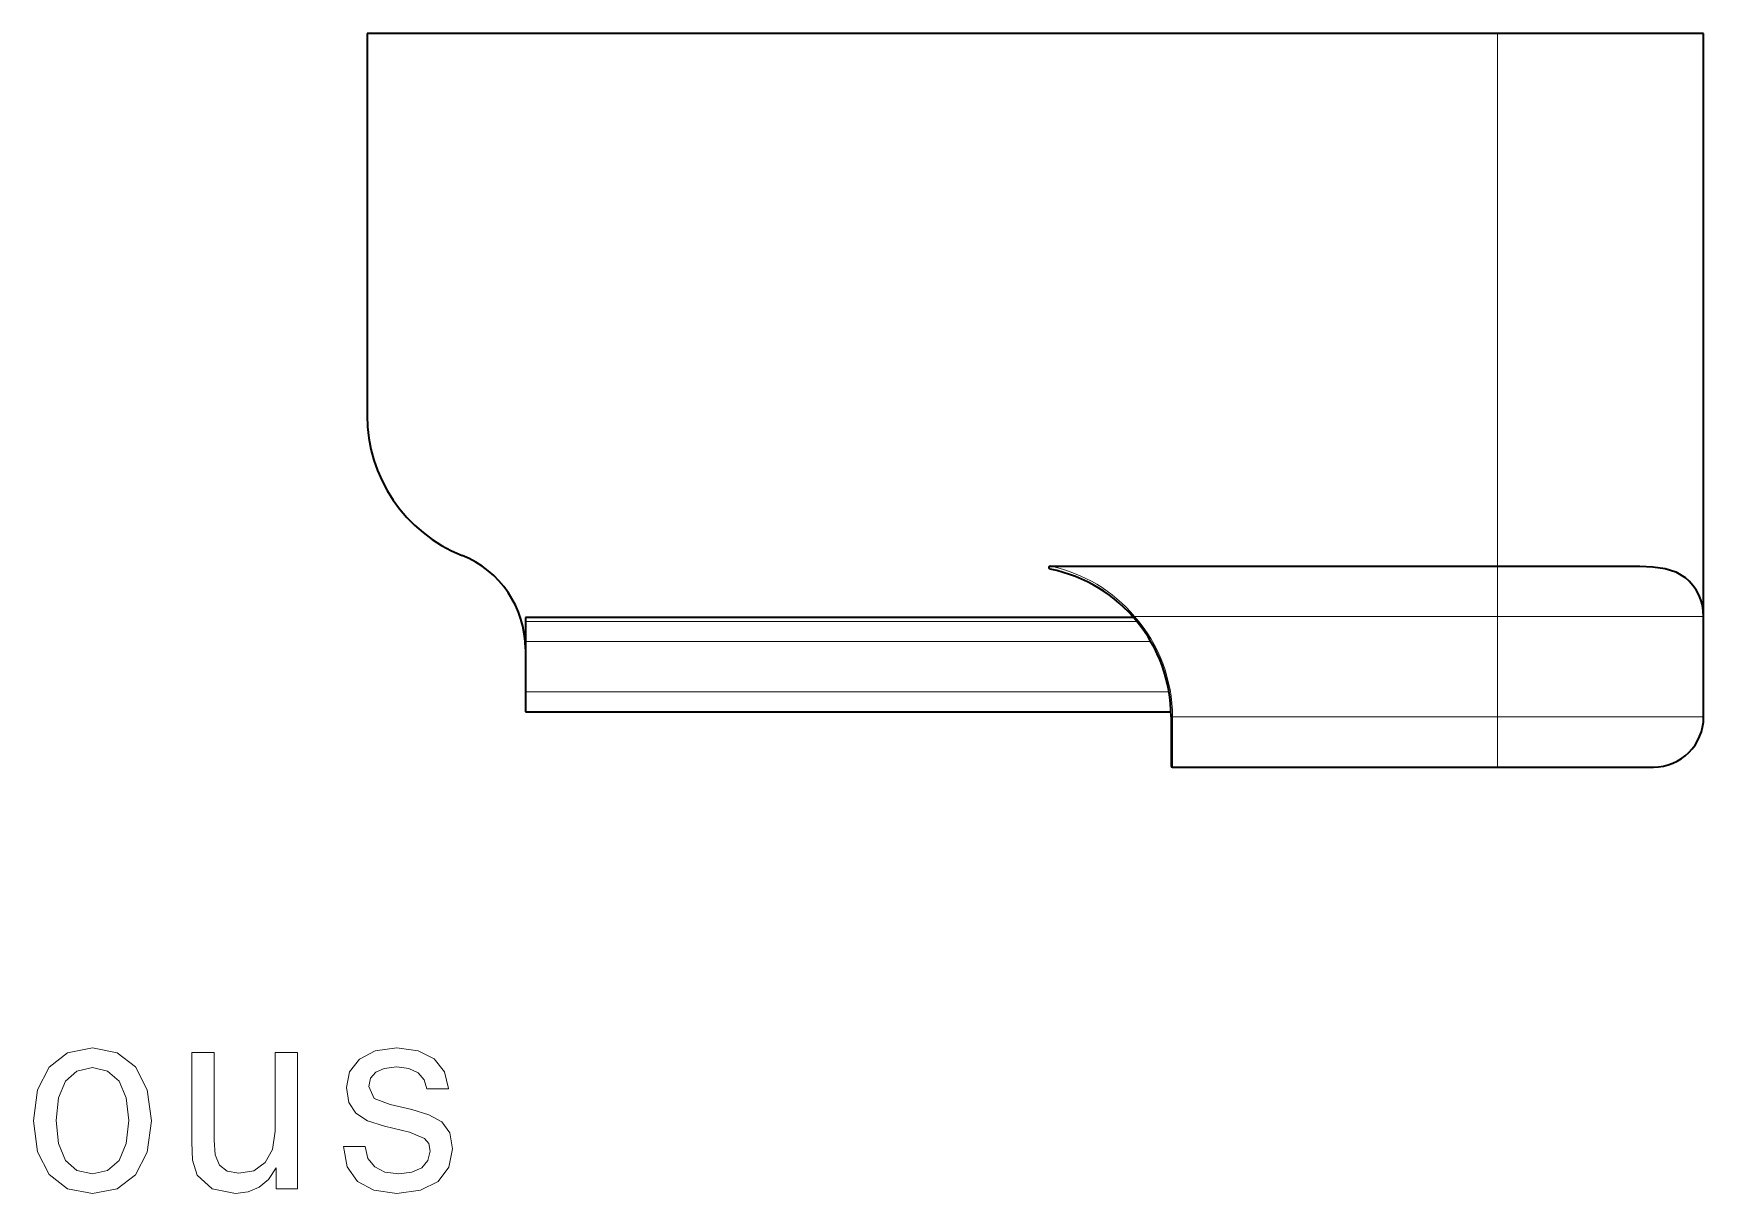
# Model space of a CAD drawing. Extents: x 487 to 800, y 314 to 605.
# Drawn here: x 614.23 to 647.48, y 449.32 to 472.41 of the extents above; entities that cross this region are included whole.
import ezdxf

# ---------------------------------------------------------------- set-up
doc = ezdxf.new("R2010")
doc.units = 0

msp = doc.modelspace()

# ---------------------------------------------------------------- linework, layer by layer
at = {"color": 7, "lineweight": 35}
msp.add_line((643.377, 472.408), (620.877, 472.408), dxfattribs=at)
at = {"color": 7, "lineweight": 35, "ltscale": 0.19}
msp.add_line((620.877, 472.408), (620.877, 464.808), dxfattribs=at)
at = {"color": 7, "lineweight": 35, "ltscale": 0.102499}
msp.add_line((647.477, 472.408), (643.377, 472.408), dxfattribs=at)
at = {"color": 7, "lineweight": 13, "ltscale": 0.265}
msp.add_line((643.377, 461.808), (643.377, 472.408), dxfattribs=at)
at = {"color": 7, "lineweight": 35, "ltscale": 0.29}
msp.add_line((647.477, 460.808), (647.477, 472.408), dxfattribs=at)
at = {"color": 7, "lineweight": 35, "ltscale": 0.222501}
msp.add_line((634.477, 461.808), (643.377, 461.808), dxfattribs=at)
at = {"color": 7, "lineweight": 35, "ltscale": 0.070724}
msp.add_line((643.377, 461.808), (646.206, 461.808), dxfattribs=at)
at = {"color": 7, "lineweight": 13, "ltscale": 0.025}
for p, q in [((643.377, 461.808), (643.377, 460.808)), ((636.907, 458.808), (636.907, 457.808)), ((643.377, 457.808), (643.377, 458.808))]:
    msp.add_line(p, q, dxfattribs=at)
at = {"color": 7, "lineweight": 35, "ltscale": 0.302675}
msp.add_line((636.134, 460.784), (624.027, 460.784), dxfattribs=at)
at = {"color": 7, "lineweight": 35, "ltscale": 0.00191}
msp.add_line((624.027, 460.784), (624.027, 460.708), dxfattribs=at)
at = {"color": 7, "lineweight": 13, "ltscale": 0.000749294}
msp.add_line((636.131, 460.788), (636.153, 460.808), dxfattribs=at)
at = {"color": 7, "lineweight": 13, "ltscale": 0.180597}
msp.add_line((636.153, 460.808), (643.377, 460.808), dxfattribs=at)
at = {"color": 7, "lineweight": 13, "ltscale": 0.102499}
for p, q in [((643.377, 460.808), (647.477, 460.808)), ((643.377, 458.808), (647.477, 458.808))]:
    msp.add_line(p, q, dxfattribs=at)
at = {"color": 7, "lineweight": 13, "ltscale": 0.05}
msp.add_line((643.377, 458.808), (643.377, 460.808), dxfattribs=at)
at = {"color": 7, "lineweight": 35, "ltscale": 0.05}
msp.add_line((647.477, 458.808), (647.477, 460.808), dxfattribs=at)
at = {"color": 7, "lineweight": 13, "ltscale": 0.304292}
msp.add_line((624.027, 460.708), (636.199, 460.708), dxfattribs=at)
at = {"color": 7, "lineweight": 35, "ltscale": 0.010001}
msp.add_line((624.027, 460.708), (624.027, 460.308), dxfattribs=at)
at = {"color": 7, "lineweight": 13, "ltscale": 0.311203}
msp.add_line((624.027, 460.308), (636.475, 460.308), dxfattribs=at)
at = {"color": 7, "lineweight": 35, "ltscale": 0.025}
msp.add_line((624.027, 460.308), (624.027, 459.308), dxfattribs=at)
at = {"color": 7, "lineweight": 13, "ltscale": 0.320201}
msp.add_line((624.027, 459.308), (636.835, 459.308), dxfattribs=at)
at = {"color": 7, "lineweight": 35, "ltscale": 0.01}
msp.add_line((624.027, 459.308), (624.027, 458.908), dxfattribs=at)
at = {"color": 7, "lineweight": 35, "ltscale": 0.321208}
msp.add_line((624.027, 458.908), (636.875, 458.908), dxfattribs=at)
at = {"color": 7, "lineweight": 35, "ltscale": 0.02425}
msp.add_line((636.877, 458.808), (636.877, 457.838), dxfattribs=at)
at = {"color": 7, "lineweight": 13, "ltscale": 0.000749207}
msp.add_line((636.907, 458.808), (636.877, 458.808), dxfattribs=at)
at = {"color": 7, "lineweight": 13, "ltscale": 0.161751}
msp.add_line((636.907, 458.808), (643.377, 458.808), dxfattribs=at)
at = {"color": 7, "lineweight": 35, "ltscale": 0.161751}
msp.add_line((636.907, 457.808), (643.377, 457.808), dxfattribs=at)
at = {"color": 7, "lineweight": 35, "ltscale": 0.077499}
msp.add_line((643.377, 457.808), (646.477, 457.808), dxfattribs=at)
at = {"color": 7, "lineweight": 35}
msp.add_lwpolyline([(646.206, 461.808), (646.469, 461.797), (646.711, 461.76), (646.926, 461.692), (647.108, 461.583)], dxfattribs=at)
at = {"color": 7, "lineweight": 13}
for points in [[(614.235, 450.772), (614.315, 450.157), (614.547, 449.703), (614.915, 449.42), (615.41, 449.325), (615.899, 449.42), (616.267, 449.698), (616.499, 450.152), (616.585, 450.772), (616.499, 451.387), (616.267, 451.846), (615.899, 452.124), (615.41, 452.225), (614.915, 452.124), (614.547, 451.841), (614.315, 451.387)], [(619.49, 452.129), (619.046, 452.129), (619.046, 450.565), (618.995, 450.202), (618.849, 449.94), (618.622, 449.779), (618.325, 449.728), (618.088, 449.768), (617.936, 449.889), (617.851, 450.096), (617.83, 450.389), (617.83, 452.129), (617.387, 452.129), (617.387, 450.348), (617.402, 449.99), (617.497, 449.693), (617.79, 449.42), (618.259, 449.325), (618.511, 449.36), (618.728, 449.451), (618.915, 449.607), (619.066, 449.834), (619.066, 449.42), (619.49, 449.42)], [(621.764, 450.999), (621.335, 451.1), (621.018, 451.216), (620.912, 451.453), (620.942, 451.619), (621.048, 451.74), (621.219, 451.816), (621.467, 451.846), (621.704, 451.816), (621.89, 451.725), (622.011, 451.589), (622.062, 451.408), (622.495, 451.408), (622.495, 451.418), (622.42, 451.745), (622.213, 452.003), (621.89, 452.164), (621.467, 452.225), (621.038, 452.164), (620.725, 451.998), (620.529, 451.75), (620.468, 451.438), (620.513, 451.135), (620.655, 450.923), (620.887, 450.772), (621.224, 450.666), (621.719, 450.545), (622.021, 450.419), (622.102, 450.318), (622.132, 450.167), (622.087, 449.98), (621.966, 449.839), (621.769, 449.748), (621.507, 449.718), (621.229, 449.748), (621.028, 449.854), (620.892, 450.026), (620.836, 450.263), (620.407, 450.263), (620.478, 449.859), (620.685, 449.567), (621.013, 449.39), (621.467, 449.325), (621.941, 449.39), (622.289, 449.567), (622.5, 449.849), (622.576, 450.217), (622.521, 450.535), (622.364, 450.752), (622.107, 450.893)], [(614.688, 450.777), (614.734, 451.231), (614.875, 451.559), (615.102, 451.761), (615.41, 451.831), (615.712, 451.761), (615.939, 451.564), (616.08, 451.231), (616.131, 450.777), (616.08, 450.318), (615.939, 449.985), (615.712, 449.784), (615.41, 449.718), (615.102, 449.784), (614.875, 449.985), (614.734, 450.318)]]:
    msp.add_lwpolyline(points, close=True, dxfattribs=at)
at = {"color": 7, "lineweight": 35}
for centre, radius, start, end in [((623.877, 464.808), 3, 180, 248.2844), ((622.027, 460.162), 2, 0, 68.2844), ((634.477, 461.778), 0.03, 90, 258.5788), ((633.877, 458.808), 3, 0, 78.5788), ((646.477, 460.808), 1, 0, 50.8796), ((646.477, 458.808), 1, 270, 360), ((636.907, 457.838), 0.03, 180, 270)]:
    msp.add_arc(centre, radius, start, end, dxfattribs=at)
at = {"color": 7, "lineweight": 13}
for centre, radius, start, end in [((633.856, 458.864), 3.009, 40.2253, 78.0794), ((633.877, 458.808), 3.03, 0, 41.3049)]:
    msp.add_arc(centre, radius, start, end, dxfattribs=at)

doc.saveas('drawing.dxf')
